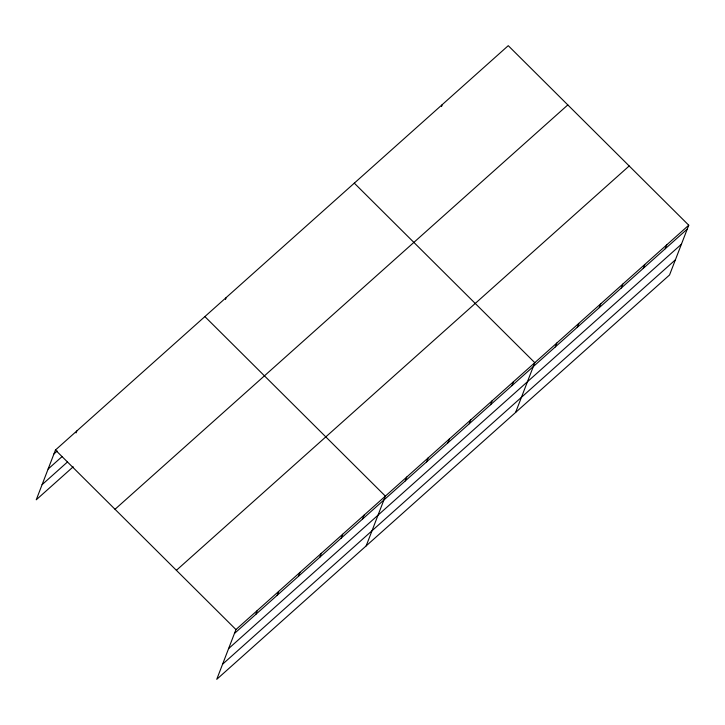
<?xml version="1.0" encoding="UTF-8"?>
<svg xmlns="http://www.w3.org/2000/svg" width="725" height="725" viewBox="0 0 725 725"><rect width="100%" height="100%" fill="white"/><g stroke="black" fill="none" stroke-linecap="round" stroke-linejoin="round"><path stroke-width="1.09" d="M688.75 225.212L235.951 629.563L216.748 679.325L669.547 274.974L688.75 225.212L508.252 45.675L55.453 450.026L36.25 499.788L73.198 466.8M76.043 432.916L76.796 430.967M225.475 299.47L226.218 297.531M441.525 106.539L442.268 104.59M255.798 614.401L257.293 610.504M277.14 595.334L278.645 591.437M298.483 576.275L299.987 572.378M319.834 557.208L321.338 553.311M341.176 538.149L342.68 534.252M362.527 519.082L364.032 515.194M366.17 545.889L385.374 496.127L204.876 316.589M405.221 480.956L406.725 477.068M426.563 461.897L428.067 458.001M447.914 442.83L449.409 438.942M469.256 423.772L470.761 419.875M490.608 404.713L492.103 400.816M511.95 385.646L513.454 381.749M515.593 412.452L534.796 362.69L354.298 183.153M555.287 346.94L556.791 343.052M577.281 327.301L578.786 323.413M599.276 307.663L600.78 303.766M621.271 288.024L622.775 284.127M643.265 268.386L644.761 264.489M665.251 248.738L666.755 244.851M53.949 453.923L57.23 450.986M48.113 469.057L62.069 456.596M42.095 484.653L67.543 461.925M115.021 509.276L567.82 104.917M176.383 570.321L629.182 165.962M234.447 633.46L687.246 229.1M228.611 648.594L681.409 244.243M222.593 664.191L675.392 259.831M55.453 450.026L235.951 629.563"/></g></svg>
